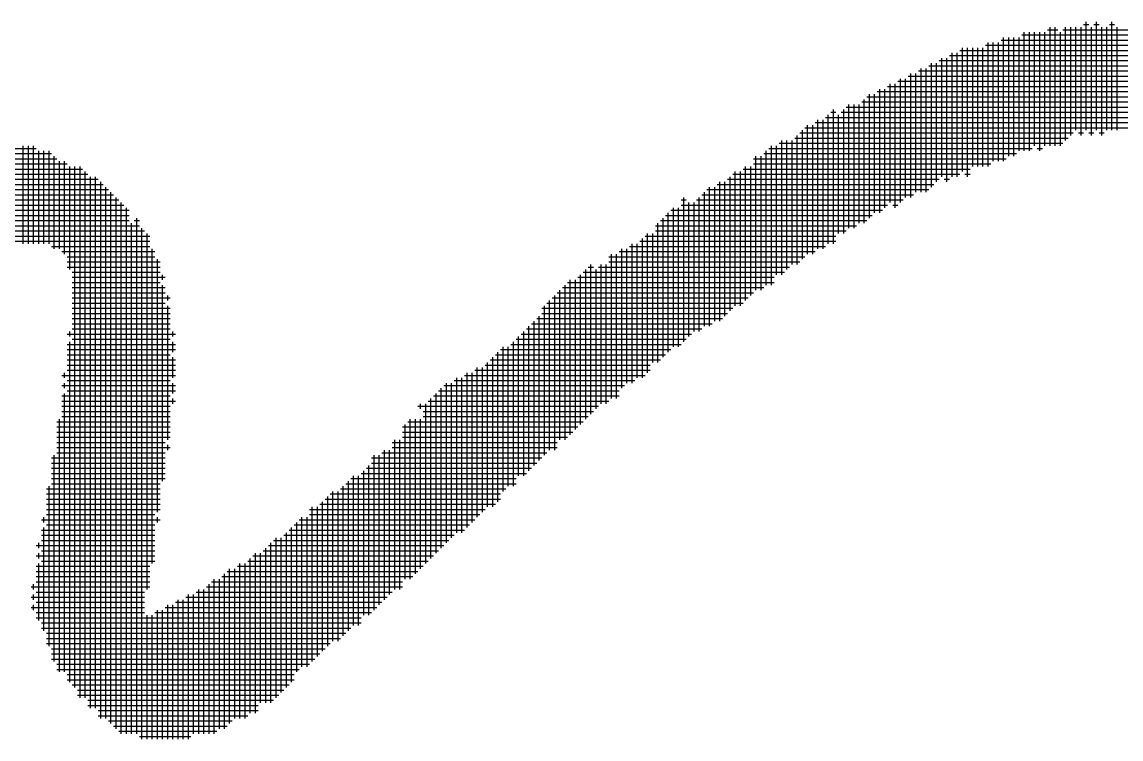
# Model space of a CAD drawing. Header units: feet. Extents: x 778950 to 1031250, y -253464 to -75264.
# Drawn here: x 938152 to 938756, y -244961 to -244567 of the extents above; entities that cross this region are included whole.
import ezdxf

# ---------------------------------------------------------------- set-up
doc = ezdxf.new("R2010")
doc.units = ezdxf.units.FT
doc.header["$LTSCALE"] = 3000
doc.header["$MEASUREMENT"] = 0
doc.layers.add('CX-MISC', color=2, linetype='CONTINUOUS')

msp = doc.modelspace()

# ---------------------------------------------------------------- linework, layer by layer
at = {"layer": 'CX-MISC'}
for p, q in [((938736.95, -244626.64, 7362.78), (938736.95, -244567.11, 7362.78)), ((938742.62, -244626.64, 7362.78), (938742.62, -244567.11, 7362.78)), ((938751.13, -244626.64, 7362.78), (938751.13, -244567.11, 7362.78)), ((938702.93, -244637.98, 7362.78), (938702.93, -244572.78, 7362.78)), ((938705.77, -244637.98, 7362.78), (938705.77, -244572.78, 7362.78)), ((938708.6, -244635.15, 7362.78), (938708.6, -244572.78, 7362.78)), ((938711.44, -244637.98, 7362.78), (938711.44, -244572.78, 7362.78)), ((938714.27, -244635.15, 7362.78), (938714.27, -244572.78, 7362.78)), ((938715.69, -244571.36, 7362.78), (938721.36, -244571.36, 7362.78)), ((938717.11, -244635.15, 7362.78), (938717.11, -244569.94, 7362.78)), ((938719.94, -244635.15, 7362.78), (938719.94, -244569.94, 7362.78)), ((938722.78, -244635.15, 7362.78), (938722.78, -244572.78, 7362.78)), ((938724.2, -244571.36, 7362.78), (938766.72, -244571.36, 7362.78)), ((938725.61, -244632.31, 7362.78), (938725.61, -244569.94, 7362.78)), ((938728.45, -244629.48, 7362.78), (938728.45, -244569.94, 7362.78)), ((938731.28, -244626.64, 7362.78), (938731.28, -244569.94, 7362.78)), ((938734.12, -244629.48, 7362.78), (938734.12, -244569.94, 7362.78)), ((938735.54, -244568.53, 7362.78), (938738.37, -244568.53, 7362.78)), ((938739.79, -244629.48, 7362.78), (938739.79, -244569.94, 7362.78)), ((938741.21, -244568.53, 7362.78), (938744.04, -244568.53, 7362.78)), ((938745.46, -244629.48, 7362.78), (938745.46, -244569.94, 7362.78)), ((938748.29, -244626.64, 7362.78), (938748.29, -244569.94, 7362.78)), ((938749.71, -244568.53, 7362.78), (938752.55, -244568.53, 7362.78)), ((938753.96, -244626.64, 7362.78), (938753.96, -244569.94, 7362.78)), ((938683.09, -244646.49, 7362.78), (938683.09, -244578.45, 7362.78)), ((938685.92, -244643.65, 7362.78), (938685.92, -244578.45, 7362.78)), ((938688.76, -244643.65, 7362.78), (938688.76, -244578.45, 7362.78)), ((938690.18, -244577.03, 7362.78), (938778.06, -244577.03, 7362.78)), ((938691.59, -244643.65, 7362.78), (938691.59, -244575.61, 7362.78)), ((938694.43, -244640.82, 7362.78), (938694.43, -244575.61, 7362.78)), ((938697.26, -244640.82, 7362.78), (938697.26, -244575.61, 7362.78)), ((938700.1, -244637.98, 7362.78), (938700.1, -244575.61, 7362.78)), ((938701.52, -244574.2, 7362.78), (938772.39, -244574.2, 7362.78)), ((938663.24, -244652.16, 7362.78), (938663.24, -244584.12, 7362.78)), ((938666.08, -244652.16, 7362.78), (938666.08, -244584.12, 7362.78)), ((938667.5, -244582.7, 7362.78), (938789.4, -244582.7, 7362.78)), ((938668.91, -244649.32, 7362.78), (938668.91, -244581.28, 7362.78)), ((938671.75, -244652.16, 7362.78), (938671.75, -244581.28, 7362.78)), ((938674.58, -244646.49, 7362.78), (938674.58, -244581.28, 7362.78)), ((938677.42, -244646.49, 7362.78), (938677.42, -244581.28, 7362.78)), ((938680.25, -244646.49, 7362.78), (938680.25, -244581.28, 7362.78)), ((938681.67, -244579.87, 7362.78), (938786.57, -244579.87, 7362.78)), ((938650.49, -244591.21, 7362.78), (938803.58, -244591.21, 7362.78)), ((938651.9, -244657.83, 7362.78), (938651.9, -244589.79, 7362.78)), ((938654.74, -244654.99, 7362.78), (938654.74, -244589.79, 7362.78)), ((938656.16, -244588.37, 7362.78), (938800.74, -244588.37, 7362.78)), ((938657.57, -244652.16, 7362.78), (938657.57, -244586.95, 7362.78)), ((938660.41, -244654.99, 7362.78), (938660.41, -244586.95, 7362.78)), ((938661.83, -244585.54, 7362.78), (938795.07, -244585.54, 7362.78)), ((938639.15, -244596.88, 7362.78), (938812.08, -244596.88, 7362.78)), ((938640.56, -244663.5, 7362.78), (938640.56, -244595.46, 7362.78)), ((938643.4, -244660.66, 7362.78), (938643.4, -244595.46, 7362.78)), ((938644.82, -244594.04, 7362.78), (938806.41, -244594.04, 7362.78)), ((938646.23, -244660.66, 7362.78), (938646.23, -244592.62, 7362.78)), ((938649.07, -244660.66, 7362.78), (938649.07, -244592.62, 7362.78)), ((938627.81, -244602.55, 7362.78), (938817.75, -244602.55, 7362.78)), ((938629.22, -244666.33, 7362.78), (938629.22, -244601.13, 7362.78)), ((938632.06, -244669.17, 7362.78), (938632.06, -244601.13, 7362.78)), ((938633.48, -244599.71, 7362.78), (938817.75, -244599.71, 7362.78)), ((938634.89, -244666.33, 7362.78), (938634.89, -244598.29, 7362.78)), ((938637.73, -244663.5, 7362.78), (938637.73, -244598.29, 7362.78)), ((938616.47, -244608.22, 7362.78), (938823.42, -244608.22, 7362.78)), ((938617.88, -244674.84, 7362.78), (938617.88, -244606.8, 7362.78)), ((938620.72, -244672, 7362.78), (938620.72, -244606.8, 7362.78)), ((938622.14, -244605.38, 7362.78), (938820.59, -244605.38, 7362.78)), ((938623.55, -244672, 7362.78), (938623.55, -244603.96, 7362.78)), ((938626.39, -244669.17, 7362.78), (938626.39, -244603.96, 7362.78)), ((938598.04, -244689.01, 7362.78), (938598.04, -244615.3, 7362.78)), ((938603.71, -244683.34, 7362.78), (938603.71, -244615.3, 7362.78)), ((938605.13, -244613.89, 7362.78), (938829.09, -244613.89, 7362.78)), ((938606.54, -244680.51, 7362.78), (938606.54, -244612.47, 7362.78)), ((938609.38, -244680.51, 7362.78), (938609.38, -244612.47, 7362.78)), ((938612.21, -244677.67, 7362.78), (938612.21, -244612.47, 7362.78)), ((938613.63, -244611.05, 7362.78), (938826.26, -244611.05, 7362.78)), ((938615.05, -244677.67, 7362.78), (938615.05, -244609.63, 7362.78)), ((938589.53, -244691.85, 7362.78), (938589.53, -244620.97, 7362.78)), ((938592.37, -244691.85, 7362.78), (938592.37, -244620.97, 7362.78)), ((938593.79, -244619.56, 7362.78), (938831.93, -244619.56, 7362.78)), ((938595.2, -244689.01, 7362.78), (938595.2, -244618.14, 7362.78)), ((938596.62, -244616.72, 7362.78), (938599.46, -244616.72, 7362.78)), ((938600.87, -244683.34, 7362.78), (938600.87, -244618.14, 7362.78)), ((938602.29, -244616.72, 7362.78), (938829.09, -244616.72, 7362.78)), ((938581.03, -244697.52, 7362.78), (938581.03, -244626.64, 7362.78)), ((938582.45, -244625.23, 7362.78), (938834.76, -244625.23, 7362.78)), ((938583.86, -244694.68, 7362.78), (938583.86, -244623.81, 7362.78)), ((938586.7, -244694.68, 7362.78), (938586.7, -244623.81, 7362.78)), ((938588.12, -244622.39, 7362.78), (938831.93, -244622.39, 7362.78)), ((938568.27, -244633.73, 7362.78), (938724.2, -244633.73, 7362.78)), ((938569.69, -244706.02, 7362.78), (938569.69, -244632.31, 7362.78)), ((938572.52, -244703.19, 7362.78), (938572.52, -244632.31, 7362.78)), ((938575.36, -244700.35, 7362.78), (938575.36, -244632.31, 7362.78)), ((938576.78, -244630.9, 7362.78), (938727.03, -244630.9, 7362.78)), ((938578.19, -244700.35, 7362.78), (938578.19, -244629.48, 7362.78)), ((938579.61, -244628.06, 7362.78), (938729.87, -244628.06, 7362.78)), ((938732.7, -244628.06, 7362.78), (938735.54, -244628.06, 7362.78)), ((938738.37, -244628.06, 7362.78), (938741.21, -244628.06, 7362.78)), ((938744.04, -244628.06, 7362.78), (938746.88, -244628.06, 7362.78)), ((938089.16, -244639.4, 7362.78), (938168.54, -244639.4, 7362.78)), ((938106.17, -244636.57, 7362.78), (938160.03, -244636.57, 7362.78)), ((938152.94, -244689.01, 7362.78), (938152.94, -244635.15, 7362.78)), ((938155.78, -244689.01, 7362.78), (938155.78, -244635.15, 7362.78)), ((938158.61, -244689.01, 7362.78), (938158.61, -244635.15, 7362.78)), ((938161.45, -244689.01, 7362.78), (938161.45, -244637.98, 7362.78)), ((938164.28, -244689.01, 7362.78), (938164.28, -244637.98, 7362.78)), ((938167.12, -244689.01, 7362.78), (938167.12, -244637.98, 7362.78)), ((938559.77, -244639.4, 7362.78), (938698.68, -244639.4, 7362.78)), ((938561.18, -244711.69, 7362.78), (938561.18, -244637.98, 7362.78)), ((938562.6, -244636.57, 7362.78), (938707.19, -244636.57, 7362.78)), ((938564.02, -244711.69, 7362.78), (938564.02, -244635.15, 7362.78)), ((938566.85, -244706.02, 7362.78), (938566.85, -244635.15, 7362.78)), ((938710.02, -244636.57, 7362.78), (938712.86, -244636.57, 7362.78)), ((938063.64, -244645.07, 7362.78), (938177.04, -244645.07, 7362.78)), ((938069.31, -244642.24, 7362.78), (938171.37, -244642.24, 7362.78)), ((938169.95, -244691.85, 7362.78), (938169.95, -244640.82, 7362.78)), ((938172.79, -244691.85, 7362.78), (938172.79, -244643.65, 7362.78)), ((938175.62, -244694.68, 7362.78), (938175.62, -244643.65, 7362.78)), ((938554.1, -244642.24, 7362.78), (938693.01, -244642.24, 7362.78)), ((938554.1, -244645.07, 7362.78), (938684.51, -244645.07, 7362.78)), ((938555.51, -244714.53, 7362.78), (938555.51, -244640.82, 7362.78)), ((938558.35, -244714.53, 7362.78), (938558.35, -244640.82, 7362.78)), ((938049.47, -244647.91, 7362.78), (938185.55, -244647.91, 7362.78)), ((938072.15, -244650.74, 7362.78), (938188.38, -244650.74, 7362.78)), ((938178.46, -244703.19, 7362.78), (938178.46, -244646.49, 7362.78)), ((938181.29, -244932.82, 7362.78), (938181.29, -244646.49, 7362.78)), ((938184.13, -244938.49, 7362.78), (938184.13, -244646.49, 7362.78)), ((938186.96, -244938.49, 7362.78), (938186.96, -244649.32, 7362.78)), ((938542.76, -244650.74, 7362.78), (938667.5, -244650.74, 7362.78)), ((938544.17, -244723.03, 7362.78), (938544.17, -244649.32, 7362.78)), ((938547.01, -244723.03, 7362.78), (938547.01, -244649.32, 7362.78)), ((938548.43, -244647.91, 7362.78), (938673.17, -244647.91, 7362.78)), ((938549.84, -244720.2, 7362.78), (938549.84, -244646.49, 7362.78)), ((938552.68, -244717.36, 7362.78), (938552.68, -244646.49, 7362.78)), ((938670.33, -244650.74, 7362.78), (938673.17, -244650.74, 7362.78)), ((938032.46, -244653.58, 7362.78), (938194.05, -244653.58, 7362.78)), ((938057.97, -244656.41, 7362.78), (938196.89, -244656.41, 7362.78)), ((938189.8, -244944.16, 7362.78), (938189.8, -244652.16, 7362.78)), ((938192.63, -244944.16, 7362.78), (938192.63, -244652.16, 7362.78)), ((938195.47, -244949.83, 7362.78), (938195.47, -244654.99, 7362.78)), ((938198.3, -244949.83, 7362.78), (938198.3, -244657.83, 7362.78)), ((938530, -244734.37, 7362.78), (938530, -244657.83, 7362.78)), ((938532.83, -244731.54, 7362.78), (938532.83, -244657.83, 7362.78)), ((938534.25, -244656.41, 7362.78), (938653.32, -244656.41, 7362.78)), ((938535.67, -244731.54, 7362.78), (938535.67, -244654.99, 7362.78)), ((938538.5, -244728.7, 7362.78), (938538.5, -244654.99, 7362.78)), ((938539.92, -244653.58, 7362.78), (938656.16, -244653.58, 7362.78)), ((938541.34, -244725.87, 7362.78), (938541.34, -244652.16, 7362.78)), ((938658.99, -244653.58, 7362.78), (938661.83, -244653.58, 7362.78)), ((938038.13, -244662.08, 7362.78), (938202.56, -244662.08, 7362.78)), ((938043.8, -244659.25, 7362.78), (938199.72, -244659.25, 7362.78)), ((938201.14, -244952.67, 7362.78), (938201.14, -244660.66, 7362.78)), ((938203.97, -244955.5, 7362.78), (938203.97, -244663.5, 7362.78)), ((938515.82, -244742.88, 7362.78), (938515.82, -244663.5, 7362.78)), ((938524.33, -244737.21, 7362.78), (938524.33, -244663.5, 7362.78)), ((938525.75, -244662.08, 7362.78), (938641.98, -244662.08, 7362.78)), ((938527.16, -244734.37, 7362.78), (938527.16, -244660.66, 7362.78)), ((938528.58, -244659.25, 7362.78), (938650.49, -244659.25, 7362.78)), ((937978.59, -244667.75, 7362.78), (938208.23, -244667.75, 7362.78)), ((938029.62, -244664.92, 7362.78), (938205.39, -244664.92, 7362.78)), ((938206.81, -244958.34, 7362.78), (938206.81, -244666.33, 7362.78)), ((938209.64, -244958.34, 7362.78), (938209.64, -244669.17, 7362.78)), ((938510.15, -244745.71, 7362.78), (938510.15, -244669.17, 7362.78)), ((938512.99, -244745.71, 7362.78), (938512.99, -244669.17, 7362.78)), ((938514.41, -244664.92, 7362.78), (938517.24, -244664.92, 7362.78)), ((938514.41, -244667.75, 7362.78), (938627.81, -244667.75, 7362.78)), ((938518.66, -244740.04, 7362.78), (938518.66, -244666.33, 7362.78)), ((938521.49, -244737.21, 7362.78), (938521.49, -244666.33, 7362.78)), ((938522.91, -244664.92, 7362.78), (938636.31, -244664.92, 7362.78)), ((938630.64, -244667.75, 7362.78), (938633.48, -244667.75, 7362.78)), ((937964.42, -244673.42, 7362.78), (938211.06, -244673.42, 7362.78)), ((938009.78, -244670.59, 7362.78), (938211.06, -244670.59, 7362.78)), ((938215.31, -244958.34, 7362.78), (938215.31, -244674.84, 7362.78)), ((938504.48, -244751.38, 7362.78), (938504.48, -244674.84, 7362.78)), ((938505.9, -244673.42, 7362.78), (938619.3, -244673.42, 7362.78)), ((938507.32, -244748.55, 7362.78), (938507.32, -244672, 7362.78)), ((938508.74, -244670.59, 7362.78), (938624.97, -244670.59, 7362.78)), ((937958.75, -244676.26, 7362.78), (938211.06, -244676.26, 7362.78)), ((937978.59, -244681.93, 7362.78), (938219.57, -244681.93, 7362.78)), ((937987.1, -244679.09, 7362.78), (938216.73, -244679.09, 7362.78)), ((938212.48, -244958.34, 7362.78), (938212.48, -244677.67, 7362.78)), ((938213.9, -244676.26, 7362.78), (938216.73, -244676.26, 7362.78)), ((938218.15, -244961.17, 7362.78), (938218.15, -244680.51, 7362.78)), ((938500.23, -244679.09, 7362.78), (938610.8, -244679.09, 7362.78)), ((938500.23, -244681.93, 7362.78), (938605.13, -244681.93, 7362.78)), ((938501.65, -244754.22, 7362.78), (938501.65, -244677.67, 7362.78)), ((938503.07, -244676.26, 7362.78), (938616.47, -244676.26, 7362.78)), ((937964.42, -244687.6, 7362.78), (938222.4, -244687.6, 7362.78)), ((937970.09, -244684.76, 7362.78), (938222.4, -244684.76, 7362.78)), ((938220.98, -244878.96, 7362.78), (938220.98, -244683.34, 7362.78)), ((938491.73, -244687.6, 7362.78), (938599.46, -244687.6, 7362.78)), ((938493.14, -244762.72, 7362.78), (938493.14, -244686.18, 7362.78)), ((938494.56, -244684.76, 7362.78), (938599.46, -244684.76, 7362.78)), ((938495.98, -244759.89, 7362.78), (938495.98, -244683.34, 7362.78)), ((938498.81, -244754.22, 7362.78), (938498.81, -244683.34, 7362.78)), ((938168.54, -244690.43, 7362.78), (938222.4, -244690.43, 7362.78)), ((938174.21, -244693.27, 7362.78), (938225.24, -244693.27, 7362.78)), ((938223.82, -244864.78, 7362.78), (938223.82, -244691.85, 7362.78)), ((938480.39, -244693.27, 7362.78), (938588.12, -244693.27, 7362.78)), ((938481.8, -244768.39, 7362.78), (938481.8, -244691.85, 7362.78)), ((938484.64, -244765.56, 7362.78), (938484.64, -244691.85, 7362.78)), ((938486.06, -244690.43, 7362.78), (938593.79, -244690.43, 7362.78)), ((938487.47, -244765.56, 7362.78), (938487.47, -244689.01, 7362.78)), ((938490.31, -244762.72, 7362.78), (938490.31, -244689.01, 7362.78)), ((938177.04, -244696.1, 7362.78), (938225.24, -244696.1, 7362.78)), ((938177.04, -244698.94, 7362.78), (938228.07, -244698.94, 7362.78)), ((938226.65, -244836.43, 7362.78), (938226.65, -244697.52, 7362.78)), ((938474.72, -244696.1, 7362.78), (938582.45, -244696.1, 7362.78)), ((938474.72, -244698.94, 7362.78), (938579.61, -244698.94, 7362.78)), ((938476.13, -244774.06, 7362.78), (938476.13, -244694.68, 7362.78)), ((938478.97, -244774.06, 7362.78), (938478.97, -244694.68, 7362.78)), ((938177.04, -244701.77, 7362.78), (938228.07, -244701.77, 7362.78)), ((938179.88, -244704.61, 7362.78), (938228.07, -244704.61, 7362.78)), ((938229.49, -244708.86, 7362.78), (938229.49, -244706.02, 7362.78)), ((938459.12, -244788.24, 7362.78), (938459.12, -244706.02, 7362.78)), ((938460.54, -244704.61, 7362.78), (938571.11, -244704.61, 7362.78)), ((938461.96, -244785.4, 7362.78), (938461.96, -244703.19, 7362.78)), ((938463.38, -244701.77, 7362.78), (938466.21, -244701.77, 7362.78)), ((938464.79, -244782.57, 7362.78), (938464.79, -244700.35, 7362.78)), ((938467.63, -244779.73, 7362.78), (938467.63, -244703.19, 7362.78)), ((938469.05, -244701.77, 7362.78), (938573.94, -244701.77, 7362.78)), ((938470.46, -244776.9, 7362.78), (938470.46, -244700.35, 7362.78)), ((938473.3, -244776.9, 7362.78), (938473.3, -244700.35, 7362.78)), ((938179.88, -244707.44, 7362.78), (938230.91, -244707.44, 7362.78)), ((938179.88, -244710.28, 7362.78), (938228.07, -244710.28, 7362.78)), ((938229.49, -244819.42, 7362.78), (938229.49, -244711.69, 7362.78)), ((938450.62, -244796.74, 7362.78), (938450.62, -244711.69, 7362.78)), ((938452.04, -244710.28, 7362.78), (938565.44, -244710.28, 7362.78)), ((938453.45, -244793.91, 7362.78), (938453.45, -244708.86, 7362.78)), ((938456.29, -244791.07, 7362.78), (938456.29, -244708.86, 7362.78)), ((938457.71, -244707.44, 7362.78), (938565.44, -244707.44, 7362.78)), ((938179.88, -244713.11, 7362.78), (938230.91, -244713.11, 7362.78)), ((938179.88, -244715.95, 7362.78), (938230.91, -244715.95, 7362.78)), ((938232.32, -244720.2, 7362.78), (938232.32, -244717.36, 7362.78)), ((938444.95, -244802.41, 7362.78), (938444.95, -244717.36, 7362.78)), ((938446.37, -244715.95, 7362.78), (938554.1, -244715.95, 7362.78)), ((938447.78, -244796.74, 7362.78), (938447.78, -244714.53, 7362.78)), ((938449.2, -244713.11, 7362.78), (938559.77, -244713.11, 7362.78)), ((938179.88, -244718.78, 7362.78), (938233.74, -244718.78, 7362.78)), ((938179.88, -244721.62, 7362.78), (938230.91, -244721.62, 7362.78)), ((938232.32, -244796.74, 7362.78), (938232.32, -244723.03, 7362.78)), ((938439.28, -244805.25, 7362.78), (938439.28, -244723.03, 7362.78)), ((938440.7, -244721.62, 7362.78), (938548.43, -244721.62, 7362.78)), ((938442.11, -244802.41, 7362.78), (938442.11, -244720.2, 7362.78)), ((938443.53, -244718.78, 7362.78), (938551.26, -244718.78, 7362.78)), ((938179.88, -244724.45, 7362.78), (938233.74, -244724.45, 7362.78)), ((938179.88, -244727.29, 7362.78), (938233.74, -244727.29, 7362.78)), ((938179.88, -244730.12, 7362.78), (938233.74, -244730.12, 7362.78)), ((938435.03, -244730.12, 7362.78), (938537.09, -244730.12, 7362.78)), ((938436.44, -244808.08, 7362.78), (938436.44, -244728.7, 7362.78)), ((938437.86, -244724.45, 7362.78), (938542.76, -244724.45, 7362.78)), ((938437.86, -244727.29, 7362.78), (938539.92, -244727.29, 7362.78)), ((938179.88, -244732.96, 7362.78), (938233.74, -244732.96, 7362.78)), ((938179.88, -244735.79, 7362.78), (938233.74, -244735.79, 7362.78)), ((938429.36, -244735.79, 7362.78), (938525.75, -244735.79, 7362.78)), ((938430.77, -244813.75, 7362.78), (938430.77, -244734.37, 7362.78)), ((938432.19, -244732.96, 7362.78), (938531.42, -244732.96, 7362.78)), ((938433.61, -244810.92, 7362.78), (938433.61, -244731.54, 7362.78)), ((938177.04, -244738.63, 7362.78), (938236.58, -244738.63, 7362.78)), ((938178.46, -244740.04, 7362.78), (938178.46, -244737.21, 7362.78)), ((938179.88, -244741.46, 7362.78), (938233.74, -244741.46, 7362.78)), ((938235.16, -244740.04, 7362.78), (938235.16, -244737.21, 7362.78)), ((938423.69, -244741.46, 7362.78), (938517.24, -244741.46, 7362.78)), ((938425.1, -244816.59, 7362.78), (938425.1, -244740.04, 7362.78)), ((938426.52, -244738.63, 7362.78), (938520.08, -244738.63, 7362.78)), ((938427.94, -244816.59, 7362.78), (938427.94, -244737.21, 7362.78)), ((938177.04, -244744.3, 7362.78), (938236.58, -244744.3, 7362.78)), ((938177.04, -244747.13, 7362.78), (938236.58, -244747.13, 7362.78)), ((938178.46, -244929.99, 7362.78), (938178.46, -244742.88, 7362.78)), ((938235.16, -244748.55, 7362.78), (938235.16, -244742.88, 7362.78)), ((938415.18, -244747.13, 7362.78), (938508.74, -244747.13, 7362.78)), ((938416.6, -244825.09, 7362.78), (938416.6, -244745.71, 7362.78)), ((938419.43, -244822.26, 7362.78), (938419.43, -244745.71, 7362.78)), ((938420.85, -244744.3, 7362.78), (938514.41, -244744.3, 7362.78)), ((938422.27, -244822.26, 7362.78), (938422.27, -244742.88, 7362.78)), ((938177.04, -244749.97, 7362.78), (938233.74, -244749.97, 7362.78)), ((938177.04, -244752.8, 7362.78), (938236.58, -244752.8, 7362.78)), ((938235.16, -244762.72, 7362.78), (938235.16, -244751.38, 7362.78)), ((938408.09, -244833.6, 7362.78), (938408.09, -244754.22, 7362.78)), ((938409.51, -244752.8, 7362.78), (938503.07, -244752.8, 7362.78)), ((938410.93, -244833.6, 7362.78), (938410.93, -244751.38, 7362.78)), ((938412.35, -244749.97, 7362.78), (938505.9, -244749.97, 7362.78)), ((938413.76, -244830.76, 7362.78), (938413.76, -244748.55, 7362.78)), ((938175.62, -244762.72, 7362.78), (938175.62, -244759.89, 7362.78)), ((938177.04, -244755.64, 7362.78), (938236.58, -244755.64, 7362.78)), ((938177.04, -244758.47, 7362.78), (938236.58, -244758.47, 7362.78)), ((938396.75, -244844.94, 7362.78), (938396.75, -244759.89, 7362.78)), ((938399.59, -244842.1, 7362.78), (938399.59, -244759.89, 7362.78)), ((938401.01, -244758.47, 7362.78), (938497.4, -244758.47, 7362.78)), ((938402.42, -244839.27, 7362.78), (938402.42, -244757.05, 7362.78)), ((938405.26, -244836.43, 7362.78), (938405.26, -244757.05, 7362.78)), ((938406.68, -244755.64, 7362.78), (938497.4, -244755.64, 7362.78)), ((938174.21, -244761.31, 7362.78), (938236.58, -244761.31, 7362.78)), ((938175.62, -244768.39, 7362.78), (938175.62, -244765.56, 7362.78)), ((938177.04, -244764.14, 7362.78), (938233.74, -244764.14, 7362.78)), ((938235.16, -244771.23, 7362.78), (938235.16, -244765.56, 7362.78)), ((938385.41, -244853.44, 7362.78), (938385.41, -244765.56, 7362.78)), ((938388.25, -244850.61, 7362.78), (938388.25, -244765.56, 7362.78)), ((938389.67, -244764.14, 7362.78), (938488.89, -244764.14, 7362.78)), ((938391.08, -244847.77, 7362.78), (938391.08, -244762.72, 7362.78)), ((938393.92, -244847.77, 7362.78), (938393.92, -244762.72, 7362.78)), ((938395.34, -244761.31, 7362.78), (938494.56, -244761.31, 7362.78)), ((938174.21, -244766.98, 7362.78), (938236.58, -244766.98, 7362.78)), ((938175.62, -244924.32, 7362.78), (938175.62, -244771.23, 7362.78)), ((938177.04, -244769.81, 7362.78), (938236.58, -244769.81, 7362.78)), ((938379.74, -244859.11, 7362.78), (938379.74, -244771.23, 7362.78)), ((938381.16, -244769.81, 7362.78), (938480.39, -244769.81, 7362.78)), ((938382.58, -244856.28, 7362.78), (938382.58, -244768.39, 7362.78)), ((938384, -244766.98, 7362.78), (938483.22, -244766.98, 7362.78)), ((938174.21, -244772.65, 7362.78), (938233.74, -244772.65, 7362.78)), ((938174.21, -244775.48, 7362.78), (938236.58, -244775.48, 7362.78)), ((938174.21, -244778.32, 7362.78), (938233.74, -244778.32, 7362.78)), ((938235.16, -244776.9, 7362.78), (938235.16, -244774.06, 7362.78)), ((938369.82, -244778.32, 7362.78), (938469.05, -244778.32, 7362.78)), ((938371.24, -244779.73, 7362.78), (938371.24, -244776.9, 7362.78)), ((938374.07, -244864.78, 7362.78), (938374.07, -244776.9, 7362.78)), ((938375.49, -244775.48, 7362.78), (938474.72, -244775.48, 7362.78)), ((938376.91, -244861.95, 7362.78), (938376.91, -244774.06, 7362.78)), ((938378.33, -244772.65, 7362.78), (938480.39, -244772.65, 7362.78)), ((938174.21, -244781.15, 7362.78), (938233.74, -244781.15, 7362.78)), ((938174.21, -244783.99, 7362.78), (938233.74, -244783.99, 7362.78)), ((938372.66, -244781.15, 7362.78), (938466.21, -244781.15, 7362.78)), ((938372.66, -244783.99, 7362.78), (938463.38, -244783.99, 7362.78)), ((938171.37, -244786.82, 7362.78), (938233.74, -244786.82, 7362.78)), ((938171.37, -244789.66, 7362.78), (938233.74, -244789.66, 7362.78)), ((938172.79, -244924.32, 7362.78), (938172.79, -244785.4, 7362.78)), ((938361.32, -244789.66, 7362.78), (938457.71, -244789.66, 7362.78)), ((938362.73, -244873.29, 7362.78), (938362.73, -244788.24, 7362.78)), ((938364.15, -244786.82, 7362.78), (938460.54, -244786.82, 7362.78)), ((938365.57, -244873.29, 7362.78), (938365.57, -244785.4, 7362.78)), ((938368.4, -244870.45, 7362.78), (938368.4, -244785.4, 7362.78)), ((938371.24, -244867.62, 7362.78), (938371.24, -244785.4, 7362.78)), ((938171.37, -244792.49, 7362.78), (938233.74, -244792.49, 7362.78)), ((938171.37, -244795.33, 7362.78), (938233.74, -244795.33, 7362.78)), ((938357.06, -244878.96, 7362.78), (938357.06, -244796.74, 7362.78)), ((938359.9, -244878.96, 7362.78), (938359.9, -244796.74, 7362.78)), ((938361.32, -244792.49, 7362.78), (938454.87, -244792.49, 7362.78)), ((938361.32, -244795.33, 7362.78), (938452.04, -244795.33, 7362.78)), ((938171.37, -244798.16, 7362.78), (938230.91, -244798.16, 7362.78)), ((938171.37, -244801, 7362.78), (938233.74, -244801, 7362.78)), ((938232.32, -244802.41, 7362.78), (938232.32, -244799.58, 7362.78)), ((938351.39, -244884.63, 7362.78), (938351.39, -244802.41, 7362.78)), ((938354.23, -244881.79, 7362.78), (938354.23, -244802.41, 7362.78)), ((938355.65, -244798.16, 7362.78), (938446.37, -244798.16, 7362.78)), ((938355.65, -244801, 7362.78), (938446.37, -244801, 7362.78)), ((938168.54, -244806.67, 7362.78), (938230.91, -244806.67, 7362.78)), ((938169.95, -244918.65, 7362.78), (938169.95, -244805.25, 7362.78)), ((938171.37, -244803.83, 7362.78), (938230.91, -244803.83, 7362.78)), ((938344.31, -244806.67, 7362.78), (938437.86, -244806.67, 7362.78)), ((938345.72, -244890.3, 7362.78), (938345.72, -244805.25, 7362.78)), ((938348.56, -244887.46, 7362.78), (938348.56, -244805.25, 7362.78)), ((938349.98, -244803.83, 7362.78), (938440.7, -244803.83, 7362.78)), ((938168.54, -244809.5, 7362.78), (938230.91, -244809.5, 7362.78)), ((938168.54, -244812.34, 7362.78), (938230.91, -244812.34, 7362.78)), ((938340.05, -244893.13, 7362.78), (938340.05, -244813.75, 7362.78)), ((938341.47, -244812.34, 7362.78), (938432.19, -244812.34, 7362.78)), ((938342.89, -244893.13, 7362.78), (938342.89, -244810.92, 7362.78)), ((938344.31, -244809.5, 7362.78), (938435.03, -244809.5, 7362.78)), ((938168.54, -244815.17, 7362.78), (938230.91, -244815.17, 7362.78)), ((938168.54, -244818.01, 7362.78), (938230.91, -244818.01, 7362.78)), ((938168.54, -244820.84, 7362.78), (938228.07, -244820.84, 7362.78)), ((938330.13, -244820.84, 7362.78), (938423.69, -244820.84, 7362.78)), ((938331.55, -244901.64, 7362.78), (938331.55, -244819.42, 7362.78)), ((938332.97, -244818.01, 7362.78), (938423.69, -244818.01, 7362.78)), ((938334.38, -244898.8, 7362.78), (938334.38, -244816.59, 7362.78)), ((938337.22, -244898.8, 7362.78), (938337.22, -244816.59, 7362.78)), ((938338.64, -244815.17, 7362.78), (938429.36, -244815.17, 7362.78)), ((938165.7, -244823.68, 7362.78), (938228.07, -244823.68, 7362.78)), ((938165.7, -244826.51, 7362.78), (938228.07, -244826.51, 7362.78)), ((938167.12, -244910.14, 7362.78), (938167.12, -244822.26, 7362.78)), ((938321.63, -244826.51, 7362.78), (938415.18, -244826.51, 7362.78)), ((938323.04, -244907.31, 7362.78), (938323.04, -244825.09, 7362.78)), ((938325.88, -244907.31, 7362.78), (938325.88, -244825.09, 7362.78)), ((938327.3, -244823.68, 7362.78), (938418.02, -244823.68, 7362.78)), ((938328.71, -244904.47, 7362.78), (938328.71, -244822.26, 7362.78)), ((938165.7, -244829.35, 7362.78), (938228.07, -244829.35, 7362.78)), ((938165.7, -244832.18, 7362.78), (938228.07, -244832.18, 7362.78)), ((938315.96, -244832.18, 7362.78), (938412.35, -244832.18, 7362.78)), ((938317.37, -244912.98, 7362.78), (938317.37, -244830.76, 7362.78)), ((938318.79, -244829.35, 7362.78), (938415.18, -244829.35, 7362.78)), ((938320.21, -244910.14, 7362.78), (938320.21, -244827.93, 7362.78)), ((938165.7, -244835.02, 7362.78), (938228.07, -244835.02, 7362.78)), ((938165.7, -244837.85, 7362.78), (938225.24, -244837.85, 7362.78)), ((938310.29, -244835.02, 7362.78), (938406.68, -244835.02, 7362.78)), ((938310.29, -244837.85, 7362.78), (938403.84, -244837.85, 7362.78)), ((938311.7, -244918.65, 7362.78), (938311.7, -244833.6, 7362.78)), ((938314.54, -244915.81, 7362.78), (938314.54, -244833.6, 7362.78)), ((938162.87, -244840.69, 7362.78), (938228.07, -244840.69, 7362.78)), ((938164.28, -244842.1, 7362.78), (938164.28, -244839.27, 7362.78)), ((938164.28, -244901.64, 7362.78), (938164.28, -244844.94, 7362.78)), ((938165.7, -244843.52, 7362.78), (938225.24, -244843.52, 7362.78)), ((938226.65, -244842.1, 7362.78), (938226.65, -244839.27, 7362.78)), ((938300.36, -244929.99, 7362.78), (938300.36, -244844.94, 7362.78)), ((938301.78, -244843.52, 7362.78), (938398.17, -244843.52, 7362.78)), ((938303.2, -244924.32, 7362.78), (938303.2, -244842.1, 7362.78)), ((938304.62, -244840.69, 7362.78), (938401.01, -244840.69, 7362.78)), ((938306.03, -244921.48, 7362.78), (938306.03, -244839.27, 7362.78)), ((938308.87, -244921.48, 7362.78), (938308.87, -244839.27, 7362.78)), ((938162.87, -244846.36, 7362.78), (938225.24, -244846.36, 7362.78)), ((938162.87, -244849.19, 7362.78), (938225.24, -244849.19, 7362.78)), ((938291.86, -244938.49, 7362.78), (938291.86, -244850.61, 7362.78)), ((938294.69, -244935.66, 7362.78), (938294.69, -244850.61, 7362.78)), ((938296.11, -244849.19, 7362.78), (938389.67, -244849.19, 7362.78)), ((938297.53, -244932.82, 7362.78), (938297.53, -244847.77, 7362.78)), ((938298.95, -244846.36, 7362.78), (938395.34, -244846.36, 7362.78)), ((938160.03, -244854.86, 7362.78), (938225.24, -244854.86, 7362.78)), ((938161.45, -244856.28, 7362.78), (938161.45, -244853.44, 7362.78)), ((938162.87, -244852.03, 7362.78), (938225.24, -244852.03, 7362.78)), ((938286.19, -244941.33, 7362.78), (938286.19, -244856.28, 7362.78)), ((938287.61, -244854.86, 7362.78), (938384, -244854.86, 7362.78)), ((938289.02, -244941.33, 7362.78), (938289.02, -244853.44, 7362.78)), ((938290.44, -244852.03, 7362.78), (938386.83, -244852.03, 7362.78)), ((938160.03, -244860.53, 7362.78), (938225.24, -244860.53, 7362.78)), ((938161.45, -244861.95, 7362.78), (938161.45, -244859.11, 7362.78)), ((938162.87, -244857.7, 7362.78), (938225.24, -244857.7, 7362.78)), ((938277.68, -244947, 7362.78), (938277.68, -244861.95, 7362.78)), ((938279.1, -244860.53, 7362.78), (938378.33, -244860.53, 7362.78)), ((938280.52, -244947, 7362.78), (938280.52, -244859.11, 7362.78)), ((938283.35, -244941.33, 7362.78), (938283.35, -244859.11, 7362.78)), ((938284.77, -244857.7, 7362.78), (938381.16, -244857.7, 7362.78)), ((938160.03, -244866.2, 7362.78), (938222.4, -244866.2, 7362.78)), ((938160.03, -244869.04, 7362.78), (938222.4, -244869.04, 7362.78)), ((938161.45, -244895.97, 7362.78), (938161.45, -244864.78, 7362.78)), ((938162.87, -244863.37, 7362.78), (938225.24, -244863.37, 7362.78)), ((938264.93, -244869.04, 7362.78), (938369.82, -244869.04, 7362.78)), ((938266.34, -244952.67, 7362.78), (938266.34, -244867.62, 7362.78)), ((938269.18, -244949.83, 7362.78), (938269.18, -244867.62, 7362.78)), ((938270.6, -244866.2, 7362.78), (938372.66, -244866.2, 7362.78)), ((938272.01, -244949.83, 7362.78), (938272.01, -244864.78, 7362.78)), ((938274.85, -244949.83, 7362.78), (938274.85, -244864.78, 7362.78)), ((938276.27, -244863.37, 7362.78), (938375.49, -244863.37, 7362.78)), ((938160.03, -244871.87, 7362.78), (938222.4, -244871.87, 7362.78)), ((938160.03, -244874.71, 7362.78), (938222.4, -244874.71, 7362.78)), ((938256.42, -244874.71, 7362.78), (938361.32, -244874.71, 7362.78)), ((938257.84, -244958.34, 7362.78), (938257.84, -244873.29, 7362.78)), ((938260.67, -244955.5, 7362.78), (938260.67, -244873.29, 7362.78)), ((938262.09, -244871.87, 7362.78), (938366.99, -244871.87, 7362.78)), ((938263.51, -244955.5, 7362.78), (938263.51, -244870.45, 7362.78)), ((938157.2, -244877.54, 7362.78), (938222.4, -244877.54, 7362.78)), ((938158.61, -244878.96, 7362.78), (938158.61, -244876.12, 7362.78)), ((938160.03, -244880.38, 7362.78), (938219.57, -244880.38, 7362.78)), ((938247.92, -244880.38, 7362.78), (938355.65, -244880.38, 7362.78)), ((938249.33, -244958.34, 7362.78), (938249.33, -244878.96, 7362.78)), ((938252.17, -244958.34, 7362.78), (938252.17, -244878.96, 7362.78)), ((938253.59, -244877.54, 7362.78), (938361.32, -244877.54, 7362.78)), ((938255, -244958.34, 7362.78), (938255, -244876.12, 7362.78)), ((938157.2, -244883.21, 7362.78), (938219.57, -244883.21, 7362.78)), ((938158.61, -244884.63, 7362.78), (938158.61, -244881.79, 7362.78)), ((938160.03, -244886.05, 7362.78), (938219.57, -244886.05, 7362.78)), ((938236.58, -244886.05, 7362.78), (938349.98, -244886.05, 7362.78)), ((938237.99, -244961.17, 7362.78), (938237.99, -244884.63, 7362.78)), ((938240.83, -244961.17, 7362.78), (938240.83, -244884.63, 7362.78)), ((938242.25, -244883.21, 7362.78), (938352.81, -244883.21, 7362.78)), ((938243.66, -244961.17, 7362.78), (938243.66, -244881.79, 7362.78)), ((938246.5, -244958.34, 7362.78), (938246.5, -244881.79, 7362.78)), ((938157.2, -244888.88, 7362.78), (938219.57, -244888.88, 7362.78)), ((938158.61, -244890.3, 7362.78), (938158.61, -244887.46, 7362.78)), ((938160.03, -244891.72, 7362.78), (938219.57, -244891.72, 7362.78)), ((938220.98, -244961.17, 7362.78), (938220.98, -244893.13, 7362.78)), ((938223.82, -244961.17, 7362.78), (938223.82, -244893.13, 7362.78)), ((938225.24, -244891.72, 7362.78), (938344.31, -244891.72, 7362.78)), ((938226.65, -244961.17, 7362.78), (938226.65, -244890.3, 7362.78)), ((938229.49, -244961.17, 7362.78), (938229.49, -244890.3, 7362.78)), ((938230.91, -244888.88, 7362.78), (938347.14, -244888.88, 7362.78)), ((938232.32, -244961.17, 7362.78), (938232.32, -244887.46, 7362.78)), ((938235.16, -244961.17, 7362.78), (938235.16, -244887.46, 7362.78)), ((938160.03, -244894.55, 7362.78), (938338.64, -244894.55, 7362.78)), ((938162.87, -244897.39, 7362.78), (938338.64, -244897.39, 7362.78)), ((938162.87, -244900.22, 7362.78), (938332.97, -244900.22, 7362.78)), ((938165.7, -244903.06, 7362.78), (938330.13, -244903.06, 7362.78)), ((938165.7, -244905.89, 7362.78), (938327.3, -244905.89, 7362.78)), ((938165.7, -244908.73, 7362.78), (938321.63, -244908.73, 7362.78)), ((938168.54, -244911.56, 7362.78), (938318.79, -244911.56, 7362.78)), ((938168.54, -244914.4, 7362.78), (938315.96, -244914.4, 7362.78)), ((938168.54, -244917.23, 7362.78), (938313.12, -244917.23, 7362.78)), ((938171.37, -244920.07, 7362.78), (938310.29, -244920.07, 7362.78)), ((938171.37, -244922.9, 7362.78), (938304.62, -244922.9, 7362.78)), ((938177.04, -244925.74, 7362.78), (938301.78, -244925.74, 7362.78)), ((938177.04, -244928.57, 7362.78), (938301.78, -244928.57, 7362.78)), ((938179.88, -244931.41, 7362.78), (938298.95, -244931.41, 7362.78)), ((938182.71, -244934.24, 7362.78), (938296.11, -244934.24, 7362.78)), ((938182.71, -244937.08, 7362.78), (938293.28, -244937.08, 7362.78)), ((938188.38, -244939.91, 7362.78), (938290.44, -244939.91, 7362.78)), ((938188.38, -244942.75, 7362.78), (938281.94, -244942.75, 7362.78)), ((938194.05, -244945.58, 7362.78), (938281.94, -244945.58, 7362.78)), ((938194.05, -244948.42, 7362.78), (938276.27, -244948.42, 7362.78)), ((938199.72, -244951.25, 7362.78), (938267.76, -244951.25, 7362.78)), ((938202.56, -244954.09, 7362.78), (938264.93, -244954.09, 7362.78)), ((938205.39, -244956.92, 7362.78), (938259.26, -244956.92, 7362.78)), ((938216.73, -244959.76, 7362.78), (938245.08, -244959.76, 7362.78))]:
    msp.add_line(p, q, dxfattribs=at)

doc.saveas('drawing.dxf')
